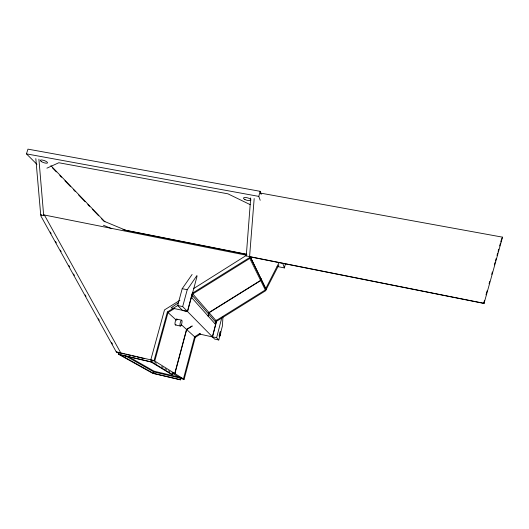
<?xml version="1.0" encoding="UTF-8"?>
<svg xmlns="http://www.w3.org/2000/svg" width="529" height="529" viewBox="0 0 529 529"><rect width="100%" height="100%" fill="white"/><g stroke="black" fill="none" stroke-linecap="round" stroke-linejoin="round"><path stroke-width="0.79" d="M222.954 317.01L222.418 325.924L218.781 339.982L214.589 339.049L182.677 306.602L177.645 305.517L182.214 288.669L192.113 274.458M260.38 193.065L502.55 237.164L484.061 303.309L246.263 255.937L250.7 197.932M249.582 256.591L254.178 198.567M250.415 256.261L250.263 256.869L483.671 303.382L484.458 300.366M484.061 303.309L484.214 302.522L483.671 303.382M277.123 266.464L284.41 267.925L285.376 263.997M265.69 288.431L265.313 289.952L216.024 320.653L215.164 323.966M265.73 288.642L278.823 263.032M199.188 333.971L212.506 336.933L216.573 321.288L265.677 290.699L266.054 289.184L250.574 257.358M260.995 278.776L260.599 280.37L208.962 312.533L208.056 315.998M261.095 278.988L260.698 280.575L209.114 312.705L208.208 316.163M246.263 255.937L246.454 255.203M246.56 255.262L193.528 288.649M265.677 290.699L249.423 257.669L249.728 256.505M250.243 256.677L249.794 258.423L192.801 293.932L191.782 297.741M260.189 200.279L258.793 196.391L260.103 191.306L27.977 149.145L26.45 153.866L36.944 164.347M216.725 320.019L212.367 336.788L216.619 337.733L218.781 339.982M216.619 337.733L221.796 317.744M181.083 377.673L180.501 379.855L180.614 378.228M180.138 378.38L184.132 379.319L195.234 337.35L200.696 333.944M174.735 373.481L186.519 329.415L192.073 325.95M249.423 257.669L192.245 293.297L187.392 311.396L171.072 307.852L178.319 302.819M197.033 276.356L187.583 311.588L182.677 310.523L177.645 305.517M180.23 379.69L153.463 373.381L120.288 354.82L151.023 361.975L171.475 374.38L172.659 374.658L173.274 372.37M182.677 306.602L187.233 289.727L196.986 275.47M153.463 373.381L154.051 371.213L179.232 377.131M150.791 359.865L164.499 309.908L179.913 300.3M151.023 361.975L151.545 360.084M172.659 374.658L151.962 362.054L152.478 360.163M184.132 379.319L154.065 360.626L167.369 311.978L178.273 305.18M485.992 294.845L487.097 290.904M489.074 283.808L489.735 281.448M491.712 274.353L492.373 271.992M494.357 264.897L495.018 262.529M495.455 260.956L496.116 258.588M496.995 255.434L497.657 253.074M498.093 251.493L498.754 249.133M499.634 245.978L500.295 243.611M500.738 242.037L501.393 239.67M180.501 379.855L152.656 373.295L118.582 354.291L119.118 352.413M246.64 255.276L43.854 214.913L43.689 215.574L40.72 214.986L40.931 214.298M41.255 214.979L40.912 216.07L116.228 351.838L119.098 353.458M44.396 215.025L120.209 351.878L119.971 352.711L121.386 353.511M278.869 264.89L265.935 290.024L266.094 289.389L250.124 256.591M501.618 238.883L502.55 237.164M174.292 308.632L168.004 312.553L154.752 361.056L150.739 360.123M192.245 326.109L186.691 329.567L174.927 373.593L171.958 372.899M200.088 333.363L194.606 336.775L183.451 378.896L153.807 371.927M46.902 168.169L58.831 162.747L227.933 193.832L250.171 204.63M26.45 153.866L258.793 196.391M122.946 229.679L246.759 254.29M126.484 230.558L246.812 254.482M182.214 288.669L187.233 289.727M176.666 319.093L181.659 320.19M175.397 324.958L180.389 326.062M116.228 351.838L154.065 360.626M117.028 352.294L119.442 352.85M121.042 353.22L124.255 353.967M125.856 354.344L130.676 355.462M132.276 355.832L135.49 356.579M137.097 356.949L144.318 358.629M118.582 354.291L151.962 362.054M103.459 225.281L111.778 228.713M125.73 230.247L103.843 221.148L101.555 218.775M124.216 355.118L153.932 371.98M127.978 356.315L154.124 371.252M154.885 362.391L156.253 363.231M161.715 366.597L163.084 367.437M165.127 368.693L166.496 369.54M168.546 370.796L169.908 371.642M172.447 373.203L181.302 378.652M167.369 311.978L176.422 320.224M181.255 324.621L195.234 337.35M52.358 167.753L56.358 171.905M59.79 175.463L61.509 177.241M64.941 180.799L70.661 186.737M73.524 189.699L75.237 191.478M78.669 195.042L84.964 201.569M87.821 204.531L89.54 206.317M92.396 209.279L98.692 215.806M50.883 165.65L104.98 221.849M191.22 297.113L215.713 324.588M191.809 294.937L216.202 322.703M192.245 293.297L216.573 321.288M50.315 232.079L51.121 233.52M55.532 241.469L56.332 242.91M60.339 250.138L61.139 251.579M68.757 265.307L69.564 266.755M73.571 273.976L74.371 275.424M85.195 294.924L85.996 296.372M98.427 318.769L99.227 320.21M111.659 342.607L112.459 344.048M282.737 263.263L284.41 267.925M260.103 191.306L261.181 194.401M35.82 158.607L40.72 214.986M38.915 159.176L43.689 215.574M175.978 324.489A3.002 0.833 -77.4 0 1 175.106 322.406A3.002 0.833 -77.4 0 1 176.865 319.232M176.97 319.45A3.002 0.833 -77.4 0 1 177.043 319.774M244.934 199.532A3.868 1.25 14.9 0 0 250.938 200.101A3.868 1.25 14.9 0 0 245.793 197.522A3.868 1.25 14.9 0 0 244.934 199.532M41.599 161.709A3.829 1.071 19.4 0 0 47.498 162.925A3.829 1.071 19.4 0 0 42.664 160.122A3.829 1.071 19.4 0 0 41.599 161.709M220.117 335.518A2.5 0.549 -77.5 0 0 220.553 331.63A2.5 0.549 -77.5 0 0 219.251 335.036A2.5 0.549 -77.5 0 0 220.117 335.518M181.315 324.912A3.002 0.82 -77.4 0 0 181.731 320.21A3.002 0.82 -77.4 0 0 180.012 324.251A3.002 0.82 -77.4 0 0 181.315 324.912"/></g></svg>
